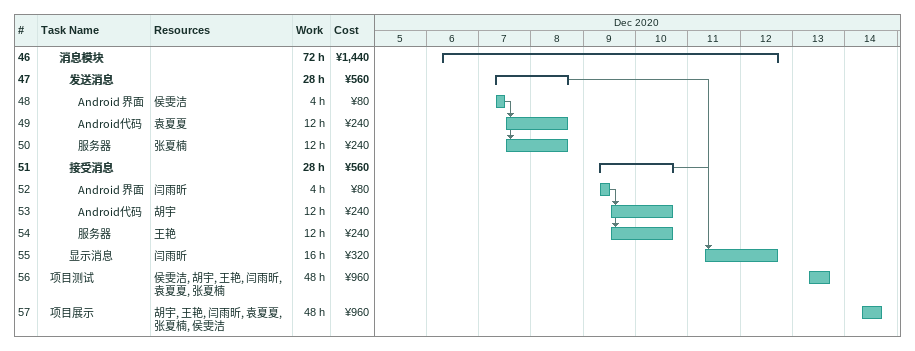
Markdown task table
| ID | Level | Task | Start | Finish | Predecessors | Resources | Work (h) | Cost (¥) |
|---|---|---|---|---|---|---|---|---|
| 46 | 3 | **消息模块** | 2020-12-06 | 2020-12-12 |  |  | 72 | 1440 |
| 47 | 4 | **发送消息** | 2020-12-07 | 2020-12-08 |  |  | 28 | 560 |
| 48 | 5 | Android 界面 | 2020-12-07 | 2020-12-07 |  | 侯雯洁 | 4 | 80 |
| 49 | 5 | Android代码 | 2020-12-07 | 2020-12-08 | 48 | 袁夏夏 | 12 | 240 |
| 50 | 5 | 服务器 | 2020-12-07 | 2020-12-08 | 48 | 张夏楠 | 12 | 240 |
| 51 | 4 | **接受消息** | 2020-12-09 | 2020-12-10 |  |  | 28 | 560 |
| 52 | 5 | Android 界面 | 2020-12-09 | 2020-12-09 |  | 闫雨昕 | 4 | 80 |
| 53 | 5 | Android代码 | 2020-12-09 | 2020-12-10 | 52 | 胡宇 | 12 | 240 |
| 54 | 5 | 服务器 | 2020-12-09 | 2020-12-10 | 52 | 王艳 | 12 | 240 |
| 55 | 4 | 显示消息 | 2020-12-11 | 2020-12-12 | 47, 51 | 闫雨昕 | 16 | 320 |
| 56 | 2 | 项目测试 | 2020-12-13 | 2020-12-13 |  | 侯雯洁, 胡宇, 王艳, 闫雨昕, 袁夏夏, 张夏楠 | 48 | 960 |
| 57 | 2 | 项目展示 | 2020-12-14 | 2020-12-14 |  | 胡宇, 王艳, 闫雨昕, 袁夏夏, 张夏楠, 侯雯洁 | 48 | 960 |
